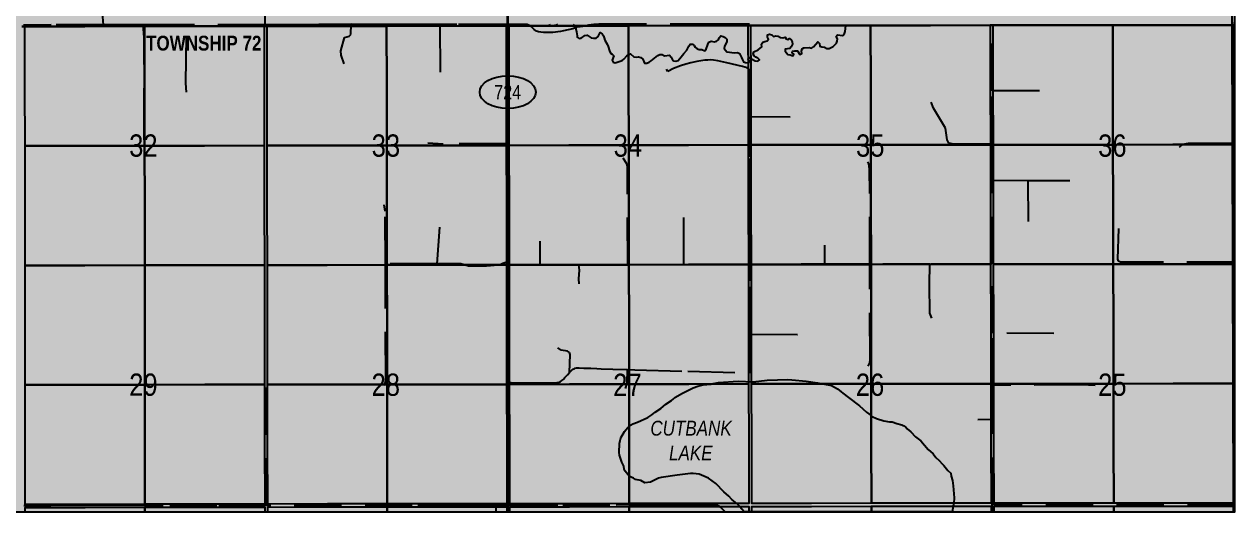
# Model space of a CAD drawing. Extents: x 357394 to 360637, y 6127381 to 6130734.
# Drawn here: x 359785 to 360599, y 6128886 to 6129214 of the extents above; entities that cross this region are included whole.
import ezdxf
from ezdxf.enums import TextEntityAlignment as Align

# ---------------------------------------------------------------- set-up
doc = ezdxf.new("R2010")
doc.units = 0
doc.header["$LTSCALE"] = 5
doc.linetypes.add('DASHED2', pattern=[9.525, 6.35, -3.175])
for name, color, linetype in [('AUX-LABELS', 1, 'Continuous'), ('D-TXT', 6, 'Continuous'), ('Quarters', 8, 'Continuous'), ('RoadSeg', 57, 'DASHED2'), ('ROUTE-MAP-HWY', 2, 'Continuous'), ('S-7', 6, 'Continuous'), ('T-WATER', 160, 'Continuous'), ('T-WATER-H', 133, 'Continuous'), ('T-WATER-T', 170, 'Continuous'), ('Townships', 57, 'Continuous')]:
    doc.layers.add(name, color=color, linetype=linetype)
doc.layers.add('ROUTE-MAP-BACKGROUND-H', color=7, linetype='Continuous', true_color=0xf0ebff)
doc.layers.add('Sections', color=7, linetype='Continuous', true_color=0x13f661)
doc.styles.add('120', font='ARIALN.TTF', dxfattribs={"height": 13})
doc.styles.add('80A', font='ARIALN.TTF', dxfattribs={"height": 10})
doc.styles.add('80L', font='ARIALN.TTF', dxfattribs={"height": 10})
doc.styles.add('BOLD', font='ARIALNB.TTF')

# ---------------------------------------------------------------- blocks, each defined once
blk = doc.blocks.new('hwy_sec')
h = blk.add_hatch(color=255)
edge = h.paths.add_edge_path()
edge.add_ellipse((-0.7, -0.79), major_axis=(18.84, 0), ratio=0.584608, start_angle=0, end_angle=360)
at = {"color": 3}
blk.add_ellipse((-0.7, -0.79), major_axis=(18.84, 0), ratio=0.584608, dxfattribs=at)
at = {"color": 240, "style": '80A'}
blk.add_attdef('SEC', text='', height=9.5, dxfattribs=at).set_placement((-0.7, -0.79), align=Align.MIDDLE_CENTER)

msp = doc.modelspace()

# ---------------------------------------------------------------- hatches: boundary and pattern name
at = {"layer": 'ROUTE-MAP-BACKGROUND-H'}
h = msp.add_hatch(color=256, dxfattribs=at)
h.dxf.hatch_style = 1
h.paths.add_polyline_path([(360599.435, 6129864.348), (358638.329, 6129864.348), (358637.169, 6128886.055), (360599.435, 6128886.055)])
at = {"layer": 'T-WATER-H', "linetype": 'Continuous'}
h = msp.add_hatch(color=256, dxfattribs=at)
h.dxf.hatch_style = 1
h.paths.add_polyline_path([(360396.458, 6128924.971), (360393.162, 6128928.064), (360388.185, 6128933.701), (360384.697, 6128936.487), (360381.494, 6128939.781), (360379.131, 6128941.804), (360378.095, 6128942.969), (360376.868, 6128943.83), (360375.448, 6128944.484), (360372.122, 6128945.376), (360369.084, 6128946.578), (360367.085, 6128946.614), (360363.464, 6128947.294), (360358.521, 6128948.837), (360355.478, 6128950.238), (360354.844, 6128950.733), (360354.81, 6128950.759), (360351.788, 6128953.117), (360347.057, 6128957.263), (360339.679, 6128963.021), (360335.793, 6128965.794), (360334.656, 6128966.858), (360332.102, 6128968.674), (360328.13, 6128970.942), (360322.325, 6128972.12), (360318.777, 6128972.841), (360311.18, 6128973.992), (360301.527, 6128974.888), (360298.825, 6128975.001), (360284.948, 6128974.555), (360275.577, 6128973.531), (360265.483, 6128973.832), (360252.219, 6128973.008), (360246.931, 6128972.036), (360241.875, 6128971.475), (360238.308, 6128970.56), (360235.149, 6128969.359), (360227.964, 6128965.93), (360222.767, 6128962.868), (360221.597, 6128961.93), (360220.631, 6128960.898), (360216.813, 6128958.483), (360213.415, 6128955.484), (360209.591, 6128953.056), (360207.252, 6128951.178), (360204.605, 6128949.591), (360197.617, 6128946.269), (360194.455, 6128945.168), (360193.08, 6128944.424), (360191.898, 6128943.437), (360190.841, 6128942.554), (360188.922, 6128940.094), (360186.562, 6128935.714), (360186.015, 6128934.098), (360185.68, 6128932.088), (360185.377, 6128925.987), (360185.634, 6128924.198), (360187.086, 6128919.445), (360188.473, 6128916.691), (360188.733, 6128914.799), (360189.38, 6128913.32), (360191.151, 6128911.077), (360191.94, 6128910.329), (360193.51, 6128909.246), (360195.029, 6128908.595), (360196.355, 6128907.738), (360199.971, 6128907.156), (360202.716, 6128905.645), (360206.4, 6128906.063), (360207.781, 6128906.607), (360209.056, 6128907.347), (360211.911, 6128908.738), (360213.495, 6128909.188), (360224.437, 6128910.739), (360233.394, 6128911.83), (360235.19, 6128911.888), (360239.204, 6128911.323), (360245.486, 6128908.626), (360250.399, 6128904.985), (360255.669, 6128899.558), (360259.162, 6128896.572), (360261.232, 6128894.339), (360264.578, 6128891.665), (360266.267, 6128889.652), (360269.5, 6128886.055), (360409.37, 6128886.055), (360410.063, 6128889.818), (360410.42, 6128891.811), (360410.598, 6128895.447), (360410.035, 6128903.623), (360409.627, 6128907.008), (360408.729, 6128910.077), (360408.465, 6128912.067), (360406.411, 6128913.8), (360403.704, 6128917.21), (360402.569, 6128918.272), (360400.699, 6128920.51), (360398.435, 6128922.536)])

# ---------------------------------------------------------------- linework, layer by layer
at = {"layer": 'Quarters'}
for points in [[(359866.118, 6129172.492), (359866.158, 6129132.314), (359825.931, 6129132.258), (359785.704, 6129132.201), (359785.677, 6129172.403), (359785.651, 6129212.605), (359825.864, 6129212.638), (359866.078, 6129212.671)], [(359946.55, 6129172.597), (359946.599, 6129132.409), (359906.378, 6129132.362), (359866.158, 6129132.314), (359866.118, 6129172.492), (359866.078, 6129212.671), (359906.29, 6129212.728), (359946.502, 6129212.785)], [(360028.963, 6129172.683), (360029.027, 6129132.488), (359988.818, 6129132.45), (359948.609, 6129132.412), (359948.561, 6129172.599), (359948.513, 6129212.786), (359988.706, 6129212.832), (360028.898, 6129212.879)], [(360109.343, 6129172.775), (360109.4, 6129132.579), (360069.213, 6129132.533), (360029.027, 6129132.488), (360028.963, 6129172.683), (360028.898, 6129212.879), (360069.092, 6129212.925), (360109.285, 6129212.971)], [(360191.686, 6129172.917), (360191.759, 6129132.731), (360151.584, 6129132.657), (360111.41, 6129132.583), (360111.353, 6129172.779), (360111.296, 6129212.974), (360151.455, 6129213.039), (360191.614, 6129213.103)], [(360272.089, 6129173.023), (360272.177, 6129132.854), (360231.968, 6129132.792), (360191.759, 6129132.731), (360191.686, 6129172.917), (360191.614, 6129213.103), (360231.808, 6129213.148), (360272.002, 6129213.193)], [(360354.536, 6129173.1), (360354.605, 6129132.914), (360314.394, 6129132.889), (360274.184, 6129132.864), (360274.099, 6129173.03), (360274.015, 6129213.195), (360314.241, 6129213.241), (360354.468, 6129213.287)], [(360434.959, 6129173.173), (360435.042, 6129132.971), (360394.824, 6129132.943), (360354.605, 6129132.914), (360354.536, 6129173.1), (360354.468, 6129213.287), (360394.672, 6129213.331), (360434.876, 6129213.375)], [(360517.396, 6129173.255), (360517.491, 6129133.042), (360477.272, 6129133.007), (360437.053, 6129132.973), (360436.969, 6129173.175), (360436.886, 6129213.377), (360477.093, 6129213.423), (360517.301, 6129213.468)], [(360517.491, 6129133.042), (360517.396, 6129173.255), (360517.301, 6129213.468), (360557.504, 6129213.509), (360597.707, 6129213.55), (360597.814, 6129173.333), (360597.92, 6129133.115), (360557.705, 6129133.079)], [(359866.201, 6129092.112), (359866.243, 6129051.91), (359826.004, 6129051.853), (359785.764, 6129051.795), (359785.734, 6129091.998), (359785.704, 6129132.201), (359825.931, 6129132.258), (359866.158, 6129132.314)], [(359946.657, 6129092.225), (359946.715, 6129052.04), (359906.479, 6129051.975), (359866.243, 6129051.91), (359866.201, 6129092.112), (359866.158, 6129132.314), (359906.378, 6129132.362), (359946.599, 6129132.409)], [(360029.081, 6129092.295), (360029.134, 6129052.103), (359988.93, 6129052.072), (359948.726, 6129052.042), (359948.668, 6129092.227), (359948.609, 6129132.412), (359988.818, 6129132.45), (360029.027, 6129132.488)], [(360109.465, 6129092.376), (360109.529, 6129052.173), (360069.332, 6129052.138), (360029.134, 6129052.103), (360029.081, 6129092.295), (360029.027, 6129132.488), (360069.213, 6129132.533), (360109.4, 6129132.579)], [(360191.835, 6129092.522), (360191.911, 6129052.313), (360151.725, 6129052.242), (360111.539, 6129052.17), (360111.474, 6129092.376), (360111.41, 6129132.583), (360151.584, 6129132.657), (360191.759, 6129132.731)], [(360272.22, 6129092.658), (360272.263, 6129052.462), (360232.087, 6129052.388), (360191.911, 6129052.313), (360191.835, 6129092.522), (360191.759, 6129132.731), (360231.968, 6129132.792), (360272.177, 6129132.854)], [(360354.673, 6129092.72), (360354.741, 6129052.526), (360314.507, 6129052.495), (360274.274, 6129052.463), (360274.229, 6129092.664), (360274.184, 6129132.864), (360314.394, 6129132.889), (360354.605, 6129132.914)], [(360354.741, 6129052.526), (360354.673, 6129092.72), (360354.605, 6129132.914), (360394.824, 6129132.943), (360435.042, 6129132.971), (360435.126, 6129092.779), (360435.209, 6129052.586), (360394.975, 6129052.556)], [(360517.491, 6129133.042), (360517.586, 6129092.84), (360517.681, 6129052.637), (360477.45, 6129052.613), (360437.22, 6129052.588), (360437.136, 6129092.78), (360437.053, 6129132.973), (360477.272, 6129133.007)], [(360598.031, 6129092.902), (360598.142, 6129052.689), (360557.912, 6129052.663), (360517.681, 6129052.637), (360517.586, 6129092.84), (360517.491, 6129133.042), (360557.705, 6129133.079), (360597.92, 6129133.115)], [(359866.319, 6128971.537), (359826.061, 6128971.476), (359785.803, 6128971.416), (359785.784, 6129011.605), (359785.764, 6129051.795), (359826.004, 6129051.853), (359866.243, 6129051.91), (359866.281, 6129011.724)], [(359946.771, 6129011.853), (359946.826, 6128971.666), (359906.573, 6128971.601), (359866.319, 6128971.537), (359866.281, 6129011.724), (359866.243, 6129051.91), (359906.479, 6129051.975), (359946.715, 6129052.04)], [(360029.184, 6129011.913), (360029.234, 6128971.723), (359989.035, 6128971.695), (359948.836, 6128971.667), (359948.781, 6129011.854), (359948.726, 6129052.042), (359988.93, 6129052.072), (360029.134, 6129052.103)], [(360109.581, 6129011.975), (360109.632, 6128971.777), (360069.433, 6128971.75), (360029.234, 6128971.723), (360029.184, 6129011.913), (360029.134, 6129052.103), (360069.332, 6129052.138), (360109.529, 6129052.173)], [(360191.965, 6129012.124), (360192.02, 6128971.935), (360151.831, 6128971.858), (360111.643, 6128971.781), (360111.591, 6129011.976), (360111.539, 6129052.17), (360151.725, 6129052.242), (360191.911, 6129052.313)], [(360272.33, 6129012.275), (360272.396, 6128972.089), (360232.208, 6128972.012), (360192.02, 6128971.935), (360191.965, 6129012.124), (360191.911, 6129052.313), (360232.087, 6129052.388), (360272.263, 6129052.462)], [(360354.741, 6129052.526), (360354.811, 6129012.328), (360354.881, 6128972.13), (360314.644, 6128972.11), (360274.407, 6128972.09), (360274.34, 6129012.277), (360274.274, 6129052.463), (360314.507, 6129052.495)], [(360435.292, 6129012.379), (360435.376, 6128972.172), (360395.129, 6128972.151), (360354.881, 6128972.13), (360354.811, 6129012.328), (360354.741, 6129052.526), (360394.975, 6129052.556), (360435.209, 6129052.586)], [(360517.77, 6129012.441), (360517.859, 6128972.244), (360477.623, 6128972.209), (360437.386, 6128972.174), (360437.303, 6129012.381), (360437.22, 6129052.588), (360477.45, 6129052.613), (360517.681, 6129052.637)], [(360598.232, 6129012.504), (360598.321, 6128972.318), (360558.09, 6128972.281), (360517.859, 6128972.244), (360517.77, 6129012.441), (360517.681, 6129052.637), (360557.912, 6129052.663), (360598.142, 6129052.689)], [(359866.357, 6128931.329), (359866.395, 6128891.121), (359826.109, 6128891.044), (359785.823, 6128890.967), (359785.813, 6128931.191), (359785.803, 6128971.416), (359826.061, 6128971.476), (359866.319, 6128971.537)], [(359866.319, 6128971.537), (359906.573, 6128971.601), (359946.826, 6128971.666), (359946.878, 6128931.477), (359946.931, 6128891.288), (359906.663, 6128891.204), (359866.395, 6128891.121), (359866.357, 6128931.329)], [(360029.288, 6128931.537), (360029.343, 6128891.351), (359989.142, 6128891.321), (359948.941, 6128891.29), (359948.889, 6128931.478), (359948.836, 6128971.667), (359989.035, 6128971.695), (360029.234, 6128971.723)], [(360109.689, 6128931.594), (360109.746, 6128891.412), (360069.544, 6128891.382), (360029.343, 6128891.351), (360029.288, 6128931.537), (360029.234, 6128971.723), (360069.433, 6128971.75), (360109.632, 6128971.777)], [(360192.081, 6128931.75), (360192.142, 6128891.565), (360151.949, 6128891.49), (360111.756, 6128891.415), (360111.7, 6128931.598), (360111.643, 6128971.781), (360151.831, 6128971.858), (360192.02, 6128971.935)], [(360272.462, 6128931.902), (360272.528, 6128891.715), (360232.335, 6128891.64), (360192.142, 6128891.565), (360192.081, 6128931.75), (360192.02, 6128971.935), (360232.208, 6128972.012), (360272.396, 6128972.089)], [(360354.949, 6128931.939), (360355.017, 6128891.748), (360314.778, 6128891.732), (360274.539, 6128891.716), (360274.473, 6128931.903), (360274.407, 6128972.09), (360314.644, 6128972.11), (360354.881, 6128972.13)], [(360435.435, 6128931.976), (360435.495, 6128891.78), (360395.256, 6128891.764), (360355.017, 6128891.748), (360354.949, 6128931.939), (360354.881, 6128972.13), (360395.129, 6128972.151), (360435.376, 6128972.172)], [(360517.948, 6128932.028), (360518.037, 6128891.812), (360477.771, 6128891.797), (360437.506, 6128891.781), (360437.446, 6128931.978), (360437.386, 6128972.174), (360477.623, 6128972.209), (360517.859, 6128972.244)], [(360598.445, 6128932.083), (360598.568, 6128891.848), (360558.303, 6128891.83), (360518.037, 6128891.812), (360517.948, 6128932.028), (360517.859, 6128972.244), (360558.09, 6128972.281), (360598.321, 6128972.318)]]:
    msp.add_lwpolyline(points, close=True, dxfattribs=at)
for points in [[(359785.825, 6128886.055), (359785.824, 6128888.957), (359826.11, 6128889.033), (359866.397, 6128889.11), (359866.398, 6128886.055)], [(359866.398, 6128886.055), (359866.397, 6128889.11), (359906.665, 6128889.194), (359946.934, 6128889.277), (359946.935, 6128886.055)], [(359948.946, 6128886.055), (359948.944, 6128889.279), (359989.145, 6128889.31), (360029.346, 6128889.341), (360029.349, 6128886.055)], [(360029.349, 6128886.055), (360029.346, 6128889.341), (360069.547, 6128889.371), (360109.749, 6128889.401), (360109.755, 6128886.055)], [(360111.765, 6128886.055), (360111.759, 6128889.405), (360151.952, 6128889.479), (360192.145, 6128889.554), (360192.151, 6128886.055)], [(360192.151, 6128886.055), (360192.145, 6128889.554), (360232.338, 6128889.629), (360272.531, 6128889.704), (360272.537, 6128886.055)], [(360274.548, 6128886.055), (360274.542, 6128889.705), (360314.781, 6128889.721), (360355.02, 6128889.737), (360355.027, 6128886.055)], [(360355.027, 6128886.055), (360355.02, 6128889.737), (360395.259, 6128889.753), (360435.498, 6128889.769), (360435.505, 6128886.055)], [(360437.516, 6128886.055), (360437.508, 6128889.77), (360477.775, 6128889.786), (360518.042, 6128889.802), (360518.05, 6128886.055)], [(360518.05, 6128886.055), (360518.042, 6128889.802), (360558.308, 6128889.819), (360598.574, 6128889.837), (360598.585, 6128886.055)]]:
    msp.add_lwpolyline(points, dxfattribs=at)
at = {"layer": 'RoadSeg'}
for p, q in [((359865.102, 6129213.692), (359838.481, 6129213.676)), ((359894.294, 6129213.767), (359865.102, 6129213.692)), ((359947.22, 6129213.762), (359894.294, 6129213.767)), ((359984.615, 6129213.965), (359983.315, 6129213.922)), ((360005.119, 6129214.022), (359984.615, 6129213.965)), ((360065.068, 6129181.837), (360064.836, 6129213.946)), ((360110.341, 6129214.064), (360108.947, 6129213.929)), ((360111.95, 6129213.945), (360110.341, 6129214.064)), ((360156.925, 6129212.092), (360154.259, 6129211.007)), ((360435.978, 6129169.332), (360435.728, 6129214.537)), ((360598.867, 6129133.747), (360598.568, 6129214.761)), ((360467.986, 6129169.358), (360435.978, 6129169.332)), ((360436.021, 6129133.723), (360435.978, 6129169.332)), ((360300.408, 6129151.577), (360273.177, 6129151.76)), ((360109.421, 6129133.845), (360110.422, 6129133.841)), ((360435.916, 6129108.912), (360436.021, 6129133.723)), ((360598.688, 6129101.932), (360598.867, 6129133.747)), ((360110.478, 6129113.158), (360108.983, 6129113.225)), ((360436.116, 6129052.802), (360435.916, 6129108.912)), ((360460.427, 6129108.798), (360435.916, 6129108.912)), ((360488.535, 6129108.8), (360460.427, 6129108.798)), ((360460.606, 6129081.396), (360460.427, 6129108.798)), ((360598.688, 6129101.932), (360599.435, 6129101.936)), ((360599.025, 6129054.029), (360598.688, 6129101.932)), ((360228.771, 6129052.291), (360228.899, 6129088.865)), ((360063.007, 6129052.833), (360064.713, 6129077.594)), ((360132.245, 6129052.177), (360132.239, 6129068.058)), ((360323.584, 6129052.792), (360323.577, 6129065.496)), ((360110.542, 6129054.155), (360109.107, 6129053.856)), ((360598.995, 6129051.828), (360599.025, 6129054.029)), ((360063.007, 6129052.833), (360028.097, 6129052.812)), ((360228.771, 6129052.291), (360191.16, 6129052.238)), ((360323.584, 6129052.792), (360273.467, 6129052.397)), ((360353.897, 6129052.665), (360323.584, 6129052.792)), ((360394.409, 6129052.664), (360353.897, 6129052.665)), ((360436.212, 6129006.192), (360436.116, 6129052.802)), ((360599.276, 6128940.205), (360598.995, 6129051.828)), ((360273.583, 6128979.386), (360273.586, 6129005.566)), ((360477.829, 6129006.027), (360436.212, 6129006.192)), ((360436.335, 6128971.186), (360436.212, 6129006.192)), ((360112.789, 6128972.806), (360110.63, 6128972.81)), ((359947.801, 6128890.302), (359947.766, 6128970.868)), ((360436.267, 6128948.377), (360436.335, 6128971.186)), ((360426.574, 6128948.066), (360436.267, 6128948.377)), ((360436.212, 6128890.858), (360436.267, 6128948.377)), ((360599.276, 6128940.205), (360599.435, 6128940.206)), ((360599.355, 6128890.992), (360599.276, 6128940.205)), ((360102.709, 6128886.055), (360102.628, 6128890.456)), ((360109.229, 6128890.416), (360102.628, 6128890.456)), ((360110.744, 6128890.526), (360109.229, 6128890.416)), ((360110.752, 6128886.055), (360110.744, 6128890.526)), ((360112.229, 6128890.397), (360110.744, 6128890.526)), ((360436.238, 6128886.055), (360436.212, 6128890.858)), ((360599.435, 6128890.992), (360599.355, 6128890.992))]:
    msp.add_line(p, q, dxfattribs=at)
for points in [[(359838.481, 6129213.676), (359837.722, 6129221.754), (359837.935, 6129224.462), (359839.267, 6129229.706), (359840.941, 6129233.66), (359843.22, 6129237.435), (359858.254, 6129255.222), (359859.401, 6129256.86), (359859.557, 6129258.265)], [(359947.22, 6129213.762), (359947.332, 6129220.93), (359947.364, 6129233.131), (359947.38, 6129246.394), (359947.42, 6129257.083)], [(359838.481, 6129213.676), (359803.323, 6129213.578), (359784.714, 6129213.54)], [(359866.179, 6129132.941), (359865.771, 6129139.43), (359865.862, 6129205.152), (359865.102, 6129213.692)], [(359894.248, 6129168.452), (359893.856, 6129174.441), (359894.294, 6129213.767)], [(359983.315, 6129213.922), (359953.015, 6129213.775), (359947.22, 6129213.762)], [(360000.373, 6129187.362), (359998.382, 6129193.3), (359998.185, 6129196.295), (360000.604, 6129205.075), (360003.673, 6129206.073), (360004.937, 6129207.215), (360005.119, 6129214.022)], [(360064.836, 6129213.946), (360045.952, 6129213.971), (360021.76, 6129213.93), (360005.119, 6129214.022)], [(360108.947, 6129213.929), (360076.263, 6129213.942), (360064.836, 6129213.946)], [(360154.259, 6129211.007), (360147.941, 6129209.668), (360145.949, 6129209.252), (360144.098, 6129208.924), (360142.493, 6129208.686), (360140.74, 6129208.547), (360138.674, 6129208.502), (360136.793, 6129208.483), (360134.475, 6129208.552), (360132.589, 6129208.699), (360131.052, 6129208.919), (360129.84, 6129209.314), (360128.997, 6129209.824), (360128.063, 6129210.539), (360126.995, 6129211.621), (360126.097, 6129212.543), (360125.019, 6129213.274), (360123.866, 6129213.753), (360123.459, 6129213.818), (360122.682, 6129213.943), (360121.233, 6129214), (360113.625, 6129213.962), (360111.95, 6129213.945)], [(360272.94, 6129214.138), (360266.48, 6129214.053), (360251.397, 6129214.101), (360189.117, 6129214.046), (360175.714, 6129214.111), (360173.437, 6129214.125), (360171.763, 6129214.112), (360169.925, 6129214.011), (360168.213, 6129213.895), (360166.608, 6129213.658), (360164.737, 6129213.349), (360162.702, 6129212.974), (360160.667, 6129212.577), (360159.106, 6129212.259), (360156.925, 6129212.092)], [(360273.177, 6129151.76), (360273.186, 6129163.07), (360273.269, 6129179.16), (360273.181, 6129181.265), (360273.151, 6129183.497), (360271.335, 6129184.68), (360268.245, 6129185.614), (360257.703, 6129188.089), (360251.665, 6129189.383), (360248.795, 6129189.912), (360246.888, 6129190.057), (360244.905, 6129189.994), (360242.926, 6129189.806), (360237.617, 6129189.015), (360233.591, 6129188.183), (360230.106, 6129187.245), (360226.668, 6129186.141), (360221.971, 6129184.295), (360217.972, 6129182.366), (360217.103, 6129183.932)], [(360436.021, 6129133.723), (360410.42, 6129133.501), (360407.2, 6129134.099), (360406.03, 6129136.262), (360404.774, 6129144.223), (360396.844, 6129157.573), (360395.111, 6129161.718)], [(360273.467, 6129052.397), (360273.348, 6129054.275), (360273.311, 6129067.693), (360273.252, 6129092.09), (360273.213, 6129124.882), (360273.177, 6129151.76)], [(360109.421, 6129133.845), (360067.02, 6129133.484), (360056.599, 6129134.051)], [(360562.329, 6129131.474), (360564.47, 6129133.344), (360568.348, 6129134.068), (360597.056, 6129134.089), (360598.867, 6129133.747)], [(360191.16, 6129052.238), (360190.952, 6129118.056), (360190.584, 6129120.145), (360188.058, 6129124.065)], [(360353.897, 6129052.665), (360353.837, 6129116.881), (360353.331, 6129120.166), (360352.493, 6129121.34)], [(360028.097, 6129052.812), (360027.861, 6129088.215), (360027.224, 6129092.496)], [(360599.025, 6129054.029), (360522.504, 6129053.974), (360521.279, 6129054.735), (360520.741, 6129055.918), (360521.476, 6129076.648)], [(360027.22, 6128971.06), (360027.974, 6128972.485), (360028.384, 6128975.299), (360028.097, 6129052.812)], [(360109.107, 6129053.856), (360107.205, 6129053.113), (360105.217, 6129052.221), (360104.013, 6129051.897), (360096.063, 6129051.393), (360083.962, 6129051.304), (360078.911, 6129052.842), (360063.007, 6129052.833)], [(360132.245, 6129052.177), (360112.043, 6129052.158), (360110.544, 6129052.196)], [(360158.18, 6129052.234), (360146.229, 6129052.187), (360132.245, 6129052.177)], [(360158.363, 6129039.487), (360158.16, 6129042.682), (360158.67, 6129048.6), (360158.18, 6129052.234)], [(360191.16, 6129052.238), (360174.204, 6129052.197), (360158.18, 6129052.234)], [(360273.467, 6129052.397), (360245.245, 6129052.325), (360228.771, 6129052.291)], [(360273.586, 6129005.566), (360273.563, 6129041.468), (360273.467, 6129052.397)], [(360352.796, 6128984.11), (360353.924, 6128986.346), (360354.163, 6128988.254), (360353.897, 6129052.665)], [(360395.576, 6129016.291), (360394.265, 6129019.751), (360394.049, 6129038.949), (360394.409, 6129052.664)], [(360436.116, 6129052.802), (360422.024, 6129052.451), (360394.409, 6129052.664)], [(360599.435, 6129051.831), (360598.995, 6129051.828)], [(360151.874, 6128979.67), (360152.291, 6128991.779), (360151.947, 6128993.168), (360150.512, 6128994.222), (360146.293, 6128994.788), (360144.044, 6128996.315)], [(360151.874, 6128979.67), (360153.137, 6128980.931), (360153.777, 6128981.49), (360154.381, 6128981.958), (360155.056, 6128982.349), (360155.843, 6128982.667), (360156.621, 6128982.854), (360157.435, 6128982.927), (360158.444, 6128982.933), (360161.674, 6128982.771), (360166.228, 6128982.578), (360170.331, 6128982.421), (360173.226, 6128982.343), (360181.043, 6128982.055), (360191.022, 6128981.819)], [(360189.534, 6128968.968), (360190.721, 6128972.506), (360191.022, 6128981.819)], [(360191.022, 6128981.819), (360195.798, 6128981.67), (360231.452, 6128980.567), (360273.583, 6128979.386)], [(360112.789, 6128972.806), (360115.501, 6128972.863), (360122.323, 6128972.852), (360130.822, 6128972.766), (360135.577, 6128972.828), (360140.216, 6128972.775), (360141.921, 6128972.773), (360142.816, 6128972.842), (360143.58, 6128972.946), (360144.285, 6128973.058), (360144.898, 6128973.217), (360145.547, 6128973.497), (360145.967, 6128973.76), (360146.465, 6128974.125), (360146.805, 6128974.406), (360147.386, 6128974.923), (360147.82, 6128975.375), (360148.766, 6128976.373), (360150.561, 6128978.255), (360151.874, 6128979.67)], [(360505.561, 6128971.007), (360496.345, 6128971.411), (360436.335, 6128971.186)], [(359947.801, 6128890.302), (359914.807, 6128890.251), (359878.668, 6128890.197), (359863.157, 6128890.288), (359845.584, 6128890.22), (359831.753, 6128890.189), (359811.841, 6128890.192), (359803.055, 6128890.157), (359784.801, 6128890.054)], [(360102.628, 6128890.456), (360081.707, 6128890.43), (360046.203, 6128890.385), (359947.801, 6128890.302)], [(360256.635, 6128886.055), (360255.556, 6128887.125), (360254.423, 6128888.267), (360253.55, 6128889.066), (360252.556, 6128889.758), (360251.463, 6128890.302), (360250.275, 6128890.595), (360248.823, 6128890.734), (360247.54, 6128890.775), (360244.79, 6128890.77), (360215.019, 6128890.683), (360179.107, 6128890.594), (360144.022, 6128890.473), (360119.131, 6128890.356), (360112.229, 6128890.397)]]:
    msp.add_lwpolyline(points, dxfattribs=at)
at = {"layer": 'RoadSeg', "flags": 128}
for points in [[(360273.586, 6129005.566), (360305.103, 6129005.285), (360312.288, 6129005.816)], [(360599.355, 6128890.992), (360541.74, 6128890.944), (360436.212, 6128890.858)]]:
    msp.add_lwpolyline(points, dxfattribs=at)
at = {"layer": 'ROUTE-MAP-BACKGROUND-H'}
msp.add_lwpolyline([(360599.435, 6129864.348), (359291.941, 6129864.348), (359291.941, 6128886.055), (360599.435, 6128886.055)], close=True, dxfattribs=at)
at = {"layer": 'ROUTE-MAP-HWY', "const_width": 2, "flags": 128}
msp.add_lwpolyline([(360110.744, 6128890.526), (360110.63, 6128972.81), (360110.544, 6129052.196), (360110.542, 6129054.155), (360110.478, 6129113.158), (360110.422, 6129133.841), (360110.341, 6129214.064), (360110.284, 6129386.228), (360110.219, 6129470.393), (360110.014, 6129537.409), (360110.015, 6129537.73), (360109.958, 6129581.773), (360109.937, 6129597.495), (360109.816, 6129690.756), (360109.803, 6129700.556), (360109.617, 6129861.585), (360109.612, 6129863.927)], dxfattribs=at)
at = {"layer": 'Sections'}
for points in [[(359946.715, 6129052.04), (359906.479, 6129051.975), (359866.243, 6129051.91), (359826.004, 6129051.853), (359785.764, 6129051.795), (359785.734, 6129091.998), (359785.704, 6129132.201), (359785.677, 6129172.403), (359785.651, 6129212.605), (359825.864, 6129212.638), (359866.078, 6129212.671), (359906.29, 6129212.728), (359946.502, 6129212.785), (359946.55, 6129172.597), (359946.599, 6129132.409), (359946.657, 6129092.225)], [(360109.529, 6129052.173), (360069.332, 6129052.138), (360029.134, 6129052.103), (359988.93, 6129052.072), (359948.726, 6129052.042), (359948.668, 6129092.227), (359948.609, 6129132.412), (359948.561, 6129172.599), (359948.513, 6129212.786), (359988.706, 6129212.832), (360028.898, 6129212.879), (360069.092, 6129212.925), (360109.285, 6129212.971), (360109.343, 6129172.775), (360109.4, 6129132.579), (360109.465, 6129092.376)], [(360272.263, 6129052.462), (360232.087, 6129052.388), (360191.911, 6129052.313), (360151.725, 6129052.242), (360111.539, 6129052.17), (360111.474, 6129092.376), (360111.41, 6129132.583), (360111.353, 6129172.779), (360111.296, 6129212.974), (360151.455, 6129213.039), (360191.614, 6129213.103), (360231.808, 6129213.148), (360272.002, 6129213.193), (360272.089, 6129173.023), (360272.177, 6129132.854), (360272.22, 6129092.658)], [(360435.209, 6129052.586), (360394.975, 6129052.556), (360354.741, 6129052.526), (360314.507, 6129052.495), (360274.274, 6129052.463), (360274.229, 6129092.664), (360274.184, 6129132.864), (360274.099, 6129173.03), (360274.015, 6129213.195), (360314.241, 6129213.241), (360354.468, 6129213.287), (360394.672, 6129213.331), (360434.876, 6129213.375), (360434.959, 6129173.173), (360435.042, 6129132.971), (360435.126, 6129092.779)], [(360598.142, 6129052.689), (360557.912, 6129052.663), (360517.681, 6129052.637), (360477.45, 6129052.613), (360437.22, 6129052.588), (360437.136, 6129092.78), (360437.053, 6129132.973), (360436.969, 6129173.175), (360436.886, 6129213.377), (360477.093, 6129213.423), (360517.301, 6129213.468), (360557.504, 6129213.509), (360597.707, 6129213.55), (360597.814, 6129173.333), (360597.92, 6129133.115), (360598.031, 6129092.902)], [(359946.715, 6129052.04), (359946.771, 6129011.853), (359946.826, 6128971.666), (359946.878, 6128931.477), (359946.931, 6128891.288), (359906.663, 6128891.204), (359866.395, 6128891.121), (359826.109, 6128891.044), (359785.823, 6128890.967), (359785.813, 6128931.191), (359785.803, 6128971.416), (359785.784, 6129011.605), (359785.764, 6129051.795), (359826.004, 6129051.853), (359866.243, 6129051.91), (359906.479, 6129051.975)], [(360109.529, 6129052.173), (360109.581, 6129011.975), (360109.632, 6128971.777), (360109.689, 6128931.594), (360109.746, 6128891.412), (360069.544, 6128891.382), (360029.343, 6128891.351), (359989.142, 6128891.321), (359948.941, 6128891.29), (359948.889, 6128931.478), (359948.836, 6128971.667), (359948.781, 6129011.854), (359948.726, 6129052.042), (359988.93, 6129052.072), (360029.134, 6129052.103), (360069.332, 6129052.138)], [(360272.263, 6129052.462), (360272.33, 6129012.275), (360272.396, 6128972.089), (360272.462, 6128931.902), (360272.528, 6128891.715), (360232.335, 6128891.64), (360192.142, 6128891.565), (360151.949, 6128891.49), (360111.756, 6128891.415), (360111.7, 6128931.598), (360111.643, 6128971.781), (360111.591, 6129011.976), (360111.539, 6129052.17), (360151.725, 6129052.242), (360191.911, 6129052.313), (360232.087, 6129052.388)], [(360435.209, 6129052.586), (360435.292, 6129012.379), (360435.376, 6128972.172), (360435.435, 6128931.976), (360435.495, 6128891.78), (360395.256, 6128891.764), (360355.017, 6128891.748), (360314.778, 6128891.732), (360274.539, 6128891.716), (360274.473, 6128931.903), (360274.407, 6128972.09), (360274.34, 6129012.277), (360274.274, 6129052.463), (360314.507, 6129052.495), (360354.741, 6129052.526), (360394.975, 6129052.556)], [(360598.142, 6129052.689), (360598.232, 6129012.504), (360598.321, 6128972.318), (360598.445, 6128932.083), (360598.568, 6128891.848), (360558.303, 6128891.83), (360518.037, 6128891.812), (360477.771, 6128891.797), (360437.506, 6128891.781), (360437.446, 6128931.978), (360437.386, 6128972.174), (360437.303, 6129012.381), (360437.22, 6129052.588), (360477.45, 6129052.613), (360517.681, 6129052.637), (360557.912, 6129052.663)]]:
    msp.add_lwpolyline(points, close=True, dxfattribs=at)
for points in [[(359785.825, 6128886.055), (359785.824, 6128888.957), (359826.11, 6128889.033), (359866.397, 6128889.11), (359906.665, 6128889.194), (359946.934, 6128889.277), (359946.935, 6128886.055)], [(359948.946, 6128886.055), (359948.944, 6128889.279), (359989.145, 6128889.31), (360029.346, 6128889.341), (360069.547, 6128889.371), (360109.749, 6128889.401), (360109.755, 6128886.055)], [(360111.765, 6128886.055), (360111.759, 6128889.405), (360151.952, 6128889.479), (360192.145, 6128889.554), (360232.338, 6128889.629), (360272.531, 6128889.704), (360272.537, 6128886.055)], [(360274.548, 6128886.055), (360274.542, 6128889.705), (360314.781, 6128889.721), (360355.02, 6128889.737), (360395.259, 6128889.753), (360435.498, 6128889.769), (360435.505, 6128886.055)], [(360437.516, 6128886.055), (360437.508, 6128889.77), (360477.775, 6128889.786), (360518.042, 6128889.802), (360558.308, 6128889.819), (360598.574, 6128889.837), (360598.585, 6128886.055)]]:
    msp.add_lwpolyline(points, dxfattribs=at)
at = {"layer": 'T-WATER', "linetype": 'Continuous'}
for points in [[(360138.24, 6129214.148), (360138.471, 6129213.483), (360140.077, 6129213.235), (360143.46, 6129213.643), (360143.986, 6129214.157)], [(360154.418, 6129214.173), (360155.15, 6129213.417), (360155.325, 6129213.117)], [(360155.325, 6129213.117), (360155.429, 6129212.937), (360155.89, 6129212.142), (360156.181, 6129211.021), (360156.688, 6129209.069), (360157.073, 6129206.336), (360157.206, 6129205.389), (360158.332, 6129204.525), (360159.229, 6129204.614), (360159.826, 6129204.673), (360162.362, 6129206.553), (360163.852, 6129206.801), (360165.185, 6129205.744), (360166.507, 6129204.987), (360168.017, 6129204.636), (360169.818, 6129204.694), (360171.182, 6129205.737), (360172.588, 6129208.48), (360173.812, 6129207.72), (360174.757, 6129206.351), (360175.301, 6129204.97), (360175.654, 6129203.282), (360177.23, 6129200.735), (360177.88, 6129199.157), (360178.77, 6129196.288), (360179.52, 6129194.714), (360180.743, 6129193.954), (360181.777, 6129192.888), (360180.573, 6129189.952), (360181.221, 6129188.474), (360182.731, 6129188.123), (360187.374, 6129189.771), (360188.546, 6129190.608), (360190.472, 6129192.868), (360191.541, 6129193.801), (360193.028, 6129194.243), (360195.292, 6129192.123), (360196.799, 6129191.872), (360198.289, 6129192.121), (360200.003, 6129191.677), (360201.236, 6129190.62), (360202.425, 6129187.861), (360203.922, 6129187.909), (360205.496, 6129188.659), (360206.772, 6129189.491), (360211.348, 6129193.139), (360212.727, 6129193.781), (360214.327, 6129193.732), (360215.854, 6129192.882), (360219.242, 6129193.191), (360220.379, 6129192.029), (360220.923, 6129190.649), (360221.962, 6129189.385), (360223.57, 6129189.136), (360224.948, 6129189.779), (360227.075, 6129192.043), (360228.803, 6129194.385), (360230.825, 6129196.55), (360232.138, 6129199.395), (360233.088, 6129200.622), (360234.582, 6129200.77), (360235.713, 6129199.807), (360236.551, 6129198.634), (360237.788, 6129197.474), (360239.201, 6129197.02), (360240.901, 6129196.975), (360242.928, 6129196.242), (360243.891, 6129197.373), (360244.888, 6129200.504), (360245.738, 6129202.032), (360247.219, 6129202.58), (360249.226, 6129202.344), (360250.717, 6129202.593), (360252.185, 6129203.54), (360252.539, 6129204.951), (360253.698, 6129206.188), (360255.306, 6129205.941), (360256.633, 6129205.084), (360257.667, 6129204.018), (360257.718, 6129202.522), (360257.075, 6129200.801), (360256.222, 6129199.374), (360255.874, 6129197.763), (360257.747, 6129195.525), (360262.864, 6129194.891), (360264.957, 6129195.059), (360266.378, 6129194.405), (360267.663, 6129191.747), (360268.215, 6129190.165), (360268.959, 6129188.79), (360270.373, 6129188.336)], [(360270.373, 6129188.336), (360271.972, 6129188.053), (360272.284, 6129187.997), (360272.481, 6129188.104), (360272.934, 6129189.518), (360271.967, 6129190.515), (360271.899, 6129190.584), (360271.969, 6129190.664), (360272.863, 6129191.714), (360273.976, 6129191.094), (360276.934, 6129189.446), (360278.541, 6129189.198), (360279.706, 6129190.234), (360278.675, 6129191.201), (360277.355, 6129191.858), (360276.128, 6129192.719), (360275.387, 6129193.995), (360275.937, 6129195.512), (360278.889, 6129196.906), (360281.232, 6129198.781), (360281.167, 6129200.778), (360282.026, 6129202.006), (360283.408, 6129202.55), (360284.992, 6129202.9), (360285.752, 6129204.124), (360285.011, 6129205.4), (360285.163, 6129206.905), (360286.544, 6129207.449), (360288.058, 6129206.998), (360289.195, 6129205.834), (360290.683, 6129206.182), (360292.284, 6129206.133), (360293.814, 6129205.182), (360295.525, 6129204.837), (360297.103, 6129205.487), (360297.741, 6129204.308), (360298.759, 6129203.741), (360299.931, 6129204.578), (360301.062, 6129203.615), (360301.707, 6129202.236), (360301.855, 6129200.741), (360301.115, 6129198.918), (360300.152, 6129197.787), (360296.966, 6129197.385), (360296.915, 6129195.884), (360298.787, 6129193.645), (360300.291, 6129193.493), (360302.115, 6129192.751), (360302.878, 6129193.876), (360301.651, 6129194.736), (360302.011, 6129195.947), (360303.502, 6129196.195), (360305.203, 6129196.149), (360306.882, 6129193.704), (360308.158, 6129194.444), (360308.009, 6129195.939), (360308.36, 6129197.45), (360309.632, 6129198.29), (360313.14, 6129198.508), (360314.753, 6129198.06), (360316.125, 6129198.903), (360318.997, 6129202.291), (360320.031, 6129201.225), (360320.303, 6129199.436), (360321.717, 6129198.981), (360323.522, 6129198.739), (360325.052, 6129197.788), (360325.351, 6129197.798), (360326.544, 6129197.732), (360329.297, 6129199.119), (360330.469, 6129200.159), (360331.429, 6129201.389), (360332.085, 6129202.709), (360332.237, 6129204.212), (360331.384, 6129205.884), (360332.247, 6129207.011), (360335.559, 6129206.516), (360335.955, 6129206.629), (360336.916, 6129207.759), (360337.47, 6129209.175), (360337.88, 6129213.334)]]:
    msp.add_lwpolyline(points, dxfattribs=at)
msp.add_lwpolyline([(360318.777, 6128972.841), (360322.025, 6128972.184), (360322.325, 6128972.12), (360328.13, 6128970.942), (360332.102, 6128968.674), (360334.656, 6128966.858), (360335.793, 6128965.794), (360339.679, 6128963.021), (360347.057, 6128957.263), (360351.788, 6128953.117), (360354.81, 6128950.759), (360354.844, 6128950.733), (360355.478, 6128950.238), (360358.521, 6128948.837), (360363.464, 6128947.294), (360367.085, 6128946.614), (360369.084, 6128946.578), (360372.122, 6128945.376), (360375.448, 6128944.484), (360376.868, 6128943.83), (360378.095, 6128942.969), (360379.131, 6128941.804), (360381.494, 6128939.781), (360384.697, 6128936.487), (360388.185, 6128933.701), (360393.162, 6128928.064), (360396.458, 6128924.971), (360398.435, 6128922.536), (360400.699, 6128920.51), (360402.569, 6128918.272), (360403.704, 6128917.21), (360406.411, 6128913.8), (360408.465, 6128912.067), (360408.729, 6128910.077), (360409.627, 6128907.008), (360410.035, 6128903.623), (360410.598, 6128895.447), (360410.422, 6128891.841), (360410.42, 6128891.812), (360410.063, 6128889.818), (360409.37, 6128886.055), (360269.5, 6128886.055), (360266.263, 6128889.656), (360266.183, 6128889.751), (360264.578, 6128891.665), (360261.232, 6128894.339), (360259.162, 6128896.572), (360255.669, 6128899.558), (360250.399, 6128904.985), (360245.486, 6128908.626), (360239.204, 6128911.323), (360235.19, 6128911.888), (360233.394, 6128911.83), (360224.437, 6128910.739), (360213.495, 6128909.188), (360211.911, 6128908.738), (360209.056, 6128907.347), (360207.781, 6128906.607), (360206.4, 6128906.063), (360202.716, 6128905.645), (360199.971, 6128907.156), (360196.355, 6128907.738), (360195.029, 6128908.595), (360193.51, 6128909.246), (360191.94, 6128910.329), (360191.151, 6128911.077), (360189.38, 6128913.32), (360188.733, 6128914.799), (360188.473, 6128916.691), (360187.086, 6128919.445), (360185.634, 6128924.198), (360185.377, 6128925.987), (360185.68, 6128932.088), (360186.015, 6128934.098), (360186.562, 6128935.714), (360188.922, 6128940.094), (360190.841, 6128942.554), (360191.898, 6128943.437), (360193.08, 6128944.424), (360194.455, 6128945.168), (360197.617, 6128946.269), (360204.605, 6128949.591), (360207.252, 6128951.178), (360209.591, 6128953.056), (360213.415, 6128955.484), (360216.813, 6128958.483), (360220.631, 6128960.898), (360221.597, 6128961.93), (360222.767, 6128962.868), (360227.964, 6128965.93), (360235.149, 6128969.359), (360238.308, 6128970.56), (360241.875, 6128971.475), (360246.902, 6128972.033), (360247.341, 6128972.111), (360252.219, 6128973.008), (360265.483, 6128973.832), (360275.577, 6128973.531), (360284.948, 6128974.555), (360298.825, 6128975.001), (360301.527, 6128974.888), (360311.18, 6128973.992)], close=True, dxfattribs=at)
at = {"layer": 'Townships'}
for points in [[(360599.435, 6129213.557), (360597.707, 6129213.55), (360597.702, 6129215.561), (360597.496, 6129295.964), (360597.293, 6129376.28), (360597.082, 6129456.786), (360596.883, 6129537.182), (360596.878, 6129539.193), (360596.704, 6129619.59), (360596.518, 6129699.986), (360596.312, 6129780.385), (360596.122, 6129860.781), (360596.117, 6129862.792), (360596.114, 6129864.284), (360599.435, 6129864.286)], [(360597.702, 6129215.561), (360597.707, 6129213.55), (360517.301, 6129213.468), (360436.886, 6129213.377), (360434.876, 6129213.375), (360354.468, 6129213.287), (360274.015, 6129213.195), (360272.002, 6129213.193), (360191.614, 6129213.103), (360111.296, 6129212.974), (360109.285, 6129212.971), (360028.898, 6129212.879), (359948.513, 6129212.786), (359946.502, 6129212.785), (359866.078, 6129212.671), (359785.651, 6129212.605), (359783.632, 6129212.611)], [(359783.632, 6129212.611), (359785.651, 6129212.605), (359866.078, 6129212.671), (359946.502, 6129212.785), (359948.513, 6129212.786), (360028.898, 6129212.879), (360109.285, 6129212.971), (360111.296, 6129212.974), (360191.614, 6129213.103), (360272.002, 6129213.193), (360274.015, 6129213.195), (360354.468, 6129213.287), (360434.876, 6129213.375), (360436.886, 6129213.377), (360517.301, 6129213.468), (360597.707, 6129213.55), (360597.92, 6129133.115), (360598.142, 6129052.689), (360598.321, 6128972.318), (360598.568, 6128891.848), (360598.574, 6128889.837), (360598.585, 6128886.055)], [(360598.585, 6128886.055), (360598.574, 6128889.837), (360598.568, 6128891.848), (360598.321, 6128972.318), (360598.142, 6129052.689), (360597.92, 6129133.115), (360597.707, 6129213.55), (360599.435, 6129213.557)]]:
    msp.add_lwpolyline(points, dxfattribs=at)

# ---------------------------------------------------------------- block references
at = {"layer": 'AUX-LABELS', "xscale": 0.9995097299999991, "yscale": 0.9995097299999991, "zscale": 0.9995097299999991}
msp.add_blockref('hwy_sec', (360111.075, 6129169.188), dxfattribs=at).add_auto_attribs({'SEC': '724'})

# ---------------------------------------------------------------- texts
at = {"layer": 'D-TXT', "style": 'BOLD'}
msp.add_text('TOWNSHIP 72', height=9.99777, rotation=359.993809, dxfattribs=at).set_placement((359905.901, 6129196.351), align=Align.CENTER)
at = {"layer": 'S-7', "style": '120'}
for s, p in [('32', (359855.753, 6129124.961)), ('33', (360018.894, 6129124.961)), ('34', (360181.667, 6129124.961)), ('35', (360344.692, 6129124.961)), ('36', (360507.534, 6129124.935)), ('29', (359855.79, 6128964.089)), ('28', (360018.805, 6128964.062)), ('27', (360181.315, 6128963.957)), ('26', (360344.556, 6128964.036)), ('25', (360507.534, 6128964.062))]:
    msp.add_text(s, height=14.9967, dxfattribs=at).set_placement(p)
at = {"layer": 'T-WATER-T', "insert": (360220.276, 6128947.301), "char_height": 9.9951, "attachment_point": 1, "style": '80L'}
msp.add_mtext_dynamic_manual_height_columns('\\pi-13.944;{\\fArial Narrow|b0|i1|c0|p34;CUTBANK\\P\\pi-1.3919;LAKE}', width=26.62202, gutter_width=50.002, heights=[0], dxfattribs=at)

doc.saveas('drawing.dxf')
